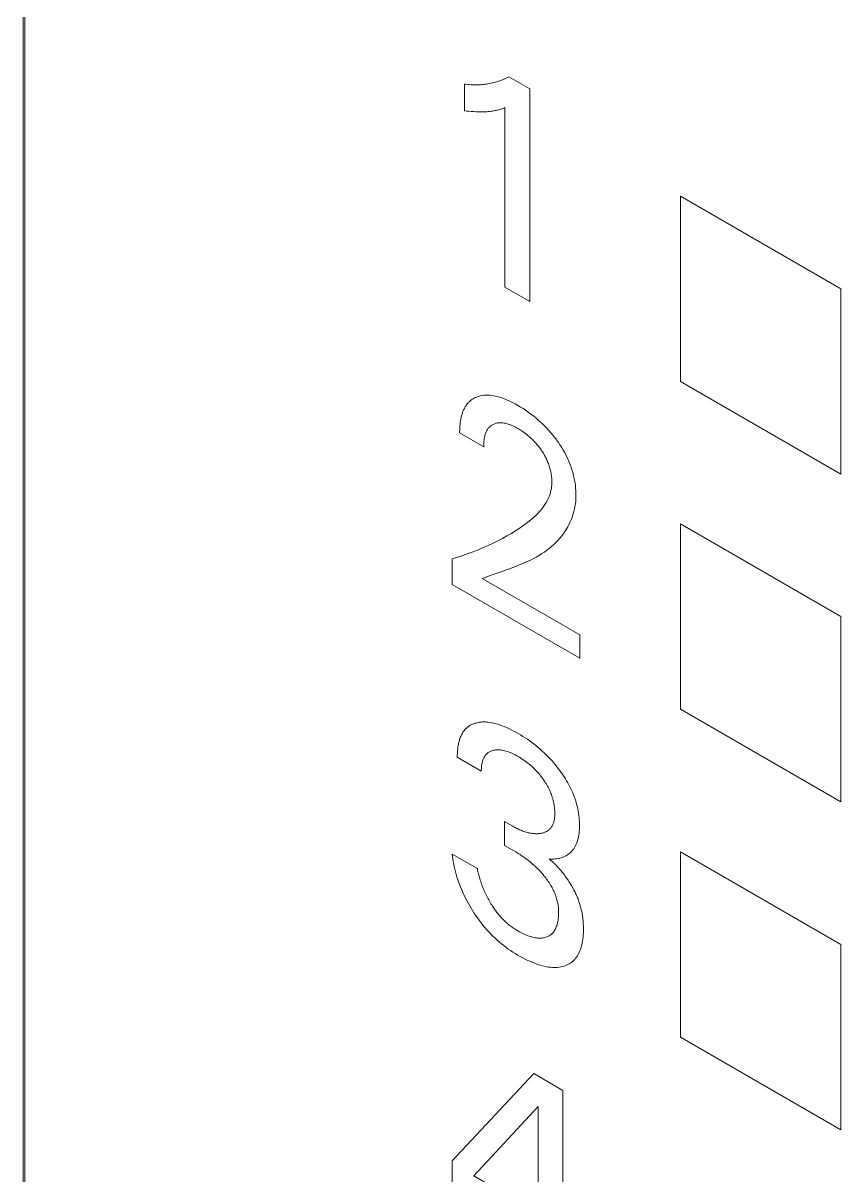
# Model space of a CAD drawing. Header units: inches. Extents: x 67578 to 72421, y -34894 to -31675.
# Drawn here: x 69748.28 to 69755.73, y -33416.71 to -33406.21 of the extents above; entities that cross this region are included whole.
import ezdxf

# ---------------------------------------------------------------- set-up
doc = ezdxf.new("R2010")
doc.units = ezdxf.units.IN
doc.header["$MEASUREMENT"] = 0

# ---------------------------------------------------------------- blocks, each defined once
blk = doc.blocks.new('ET200S')
at = {"lineweight": 0}
for p, q in [((97.9374, -46.5611), (97.9374, 18.9224)), ((97.9268, 18.8534), (97.9268, -46.6301)), ((100.4542, -37.323), (100.4542, -37.1702)), ((100.4636, -37.1713), (100.4542, -37.1702)), ((100.473, -37.1723), (100.4636, -37.1713)), ((100.4823, -37.1731), (100.473, -37.1723)), ((100.4916, -37.1737), (100.4823, -37.1731)), ((100.5008, -37.1741), (100.4916, -37.1737)), ((100.51, -37.1744), (100.5008, -37.1741)), ((100.519, -37.1745), (100.51, -37.1744)), ((100.5281, -37.1744), (100.519, -37.1745)), ((100.537, -37.1741), (100.5281, -37.1744)), ((100.5459, -37.1737), (100.537, -37.1741)), ((100.5547, -37.173), (100.5459, -37.1737)), ((100.5634, -37.1723), (100.5547, -37.173)), ((100.5721, -37.1713), (100.5634, -37.1723)), ((100.5807, -37.1702), (100.5721, -37.1713)), ((100.5892, -37.1689), (100.5807, -37.1702)), ((100.5976, -37.1674), (100.5892, -37.1689)), ((100.606, -37.1657), (100.5976, -37.1674)), ((100.6143, -37.1639), (100.606, -37.1657)), ((100.6225, -37.1619), (100.6143, -37.1639)), ((100.6306, -37.1598), (100.6225, -37.1619)), ((100.6388, -37.1574), (100.6306, -37.1598)), ((100.6469, -37.1549), (100.6388, -37.1574)), ((100.6548, -37.1522), (100.6469, -37.1549)), ((100.6627, -37.1493), (100.6548, -37.1522)), ((100.6706, -37.1463), (100.6627, -37.1493)), ((100.6783, -37.1431), (100.6706, -37.1463)), ((100.6859, -37.1397), (100.6783, -37.1431)), ((100.6935, -37.1361), (100.6859, -37.1397)), ((100.7009, -37.1324), (100.6935, -37.1361)), ((100.7083, -37.1285), (100.7009, -37.1324)), ((100.7083, -37.1285), (100.8286, -37.198)), ((100.8286, -37.198), (100.8286, -38.4158)), ((100.6567, -37.3154), (100.6637, -37.3132)), ((100.6637, -37.3132), (100.6752, -37.3093)), ((100.6752, -37.3093), (100.6865, -37.3052)), ((100.6865, -38.3338), (100.6865, -37.3052)), ((100.4542, -37.323), (100.4673, -37.3245)), ((100.4673, -37.3245), (100.4804, -37.3259)), ((100.4804, -37.3259), (100.4935, -37.3272)), ((100.4935, -37.3272), (100.5065, -37.3282)), ((100.5065, -37.3282), (100.5194, -37.329)), ((100.5194, -37.329), (100.5289, -37.3295)), ((100.5289, -37.3295), (100.5383, -37.3298)), ((100.5383, -37.3298), (100.5477, -37.3299)), ((100.5477, -37.3299), (100.557, -37.3299)), ((100.557, -37.3299), (100.5663, -37.3297)), ((100.5663, -37.3297), (100.5755, -37.3293)), ((100.5755, -37.3293), (100.5835, -37.3288)), ((100.5835, -37.3288), (100.5915, -37.3282)), ((100.5915, -37.3282), (100.5994, -37.3273)), ((100.5994, -37.3273), (100.6072, -37.3263)), ((100.6072, -37.3263), (100.6149, -37.3252)), ((100.6149, -37.3252), (100.6226, -37.3238)), ((100.6226, -37.3238), (100.6293, -37.3225)), ((100.6293, -37.3225), (100.6359, -37.321)), ((100.6359, -37.321), (100.6424, -37.3194)), ((100.6424, -37.3194), (100.6496, -37.3175)), ((100.6496, -37.3175), (100.6567, -37.3154)), ((102.6109, -38.3425), (101.6917, -37.8118)), ((101.6917, -37.8118), (101.6917, -38.8732)), ((100.8286, -38.4158), (100.6865, -38.3338)), ((102.6109, -39.404), (102.6109, -38.3425)), ((101.6917, -38.8732), (102.6109, -39.404)), ((100.5233, -38.9631), (100.5195, -38.9647)), ((100.5336, -38.9594), (100.5233, -38.9631)), ((100.5442, -38.9564), (100.5336, -38.9594)), ((100.5551, -38.9543), (100.5442, -38.9564)), ((100.5664, -38.9528), (100.5551, -38.9543)), ((100.5779, -38.9522), (100.5664, -38.9528)), ((100.5897, -38.9522), (100.5779, -38.9522)), ((100.6024, -38.953), (100.5897, -38.9522)), ((100.6153, -38.9547), (100.6024, -38.953)), ((100.6284, -38.957), (100.6153, -38.9547)), ((100.6417, -38.9601), (100.6284, -38.957)), ((100.6551, -38.9639), (100.6417, -38.9601)), ((100.6687, -38.9683), (100.6551, -38.9639)), ((100.4543, -39.0271), (100.4521, -39.0316)), ((100.4567, -39.0227), (100.4543, -39.0271)), ((100.4591, -39.0185), (100.4567, -39.0227)), ((100.4616, -39.0144), (100.4591, -39.0185)), ((100.4643, -39.0104), (100.4616, -39.0144)), ((100.467, -39.0065), (100.4643, -39.0104)), ((100.4699, -39.0028), (100.467, -39.0065)), ((100.4726, -38.9994), (100.4699, -39.0028)), ((100.4755, -38.9962), (100.4726, -38.9994)), ((100.4784, -38.9931), (100.4755, -38.9962)), ((100.4814, -38.9901), (100.4784, -38.9931)), ((100.4845, -38.9872), (100.4814, -38.9901)), ((100.4877, -38.9844), (100.4845, -38.9872)), ((100.4909, -38.9818), (100.4877, -38.9844)), ((100.4942, -38.9792), (100.4909, -38.9818)), ((100.4976, -38.9768), (100.4942, -38.9792)), ((100.5011, -38.9745), (100.4976, -38.9768)), ((100.5047, -38.9723), (100.5011, -38.9745)), ((100.5083, -38.9702), (100.5047, -38.9723)), ((100.5119, -38.9683), (100.5083, -38.9702)), ((100.5157, -38.9664), (100.5119, -38.9683)), ((100.5195, -38.9647), (100.5157, -38.9664)), ((100.6838, -38.9738), (100.6687, -38.9683)), ((100.6989, -38.9801), (100.6838, -38.9738)), ((100.7142, -38.987), (100.6989, -38.9801)), ((100.7295, -38.9946), (100.7142, -38.987)), ((100.7448, -39.0026), (100.7295, -38.9946)), ((100.7601, -39.0112), (100.7448, -39.0026)), ((100.7751, -39.0201), (100.7601, -39.0112)), ((100.79, -39.0294), (100.7751, -39.0201)), ((100.8049, -39.0391), (100.79, -39.0294)), ((100.4326, -39.0952), (100.4315, -39.1015)), ((100.4337, -39.0891), (100.4326, -39.0952)), ((100.435, -39.083), (100.4337, -39.0891)), ((100.4363, -39.077), (100.435, -39.083)), ((100.4378, -39.0711), (100.4363, -39.077)), ((100.4393, -39.0658), (100.4378, -39.0711)), ((100.4408, -39.0606), (100.4393, -39.0658)), ((100.4424, -39.0555), (100.4408, -39.0606)), ((100.4442, -39.0505), (100.4424, -39.0555)), ((100.446, -39.0456), (100.4442, -39.0505)), ((100.4479, -39.0408), (100.446, -39.0456)), ((100.45, -39.0361), (100.4479, -39.0408)), ((100.4521, -39.0316), (100.45, -39.0361)), ((100.8198, -39.0494), (100.8049, -39.0391)), ((100.8346, -39.0602), (100.8198, -39.0494)), ((100.8494, -39.0715), (100.8346, -39.0602)), ((100.8626, -39.0821), (100.8494, -39.0715)), ((100.8757, -39.0932), (100.8626, -39.0821)), ((100.8888, -39.1047), (100.8757, -39.0932)), ((100.4272, -39.1542), (100.4271, -39.161)), ((100.4271, -39.161), (100.4271, -39.1679)), ((100.4273, -39.1474), (100.4272, -39.1542)), ((100.4276, -39.1407), (100.4273, -39.1474)), ((100.428, -39.134), (100.4276, -39.1407)), ((100.4285, -39.1273), (100.428, -39.134)), ((100.4291, -39.1208), (100.4285, -39.1273)), ((100.4298, -39.1143), (100.4291, -39.1208)), ((100.4306, -39.1079), (100.4298, -39.1143)), ((100.4315, -39.1015), (100.4306, -39.1079)), ((100.579, -39.163), (100.5811, -39.1584)), ((100.5811, -39.1584), (100.5835, -39.154)), ((100.5835, -39.154), (100.5859, -39.1498)), ((100.5859, -39.1498), (100.5886, -39.1458)), ((100.5886, -39.1458), (100.5913, -39.142)), ((100.5913, -39.142), (100.5942, -39.1385)), ((100.5942, -39.1385), (100.5972, -39.1352)), ((100.5972, -39.1352), (100.6004, -39.1321)), ((100.6004, -39.1321), (100.6038, -39.1291)), ((100.6038, -39.1291), (100.6072, -39.1264)), ((100.6072, -39.1264), (100.6108, -39.1239)), ((100.6108, -39.1239), (100.6146, -39.1216)), ((100.6146, -39.1216), (100.6184, -39.1195)), ((100.6184, -39.1195), (100.6229, -39.1174)), ((100.6229, -39.1174), (100.6276, -39.1155)), ((100.6276, -39.1155), (100.6324, -39.1139)), ((100.6324, -39.1139), (100.6373, -39.1126)), ((100.6373, -39.1126), (100.6423, -39.1116)), ((100.6423, -39.1116), (100.6474, -39.1108)), ((100.6474, -39.1108), (100.6527, -39.1103)), ((100.6527, -39.1103), (100.6581, -39.1101)), ((100.6581, -39.1101), (100.6637, -39.1101)), ((100.6637, -39.1101), (100.6694, -39.1105)), ((100.6694, -39.1105), (100.6752, -39.1111)), ((100.6752, -39.1111), (100.6811, -39.1119)), ((100.6811, -39.1119), (100.6871, -39.1131)), ((100.6871, -39.1131), (100.6931, -39.1145)), ((100.6931, -39.1145), (100.6992, -39.1161)), ((100.6992, -39.1161), (100.7053, -39.118)), ((100.7053, -39.118), (100.7121, -39.1203)), ((100.7121, -39.1203), (100.7189, -39.1229)), ((100.7189, -39.1229), (100.7257, -39.1257)), ((100.7257, -39.1257), (100.7325, -39.1288)), ((100.7325, -39.1288), (100.7394, -39.1321)), ((100.7394, -39.1321), (100.7463, -39.1356)), ((100.7463, -39.1356), (100.7532, -39.1393)), ((100.7532, -39.1393), (100.7601, -39.1432)), ((100.7601, -39.1432), (100.7678, -39.1477)), ((100.7678, -39.1477), (100.7755, -39.1524)), ((100.7755, -39.1524), (100.7831, -39.1574)), ((100.7831, -39.1574), (100.7908, -39.1625)), ((100.7908, -39.1625), (100.7984, -39.168)), ((100.9016, -39.1168), (100.8888, -39.1047)), ((100.9143, -39.1292), (100.9016, -39.1168)), ((100.9268, -39.1422), (100.9143, -39.1292)), ((100.9384, -39.1548), (100.9268, -39.1422)), ((100.9497, -39.1678), (100.9384, -39.1548)), ((100.5647, -39.2473), (100.4271, -39.1679)), ((100.5649, -39.2319), (100.5654, -39.2243)), ((100.5654, -39.2243), (100.566, -39.2168)), ((100.566, -39.2168), (100.5668, -39.2094)), ((100.5668, -39.2094), (100.5679, -39.2023)), ((100.5679, -39.2023), (100.5692, -39.1952)), ((100.5692, -39.1952), (100.5706, -39.1884)), ((100.5706, -39.1884), (100.572, -39.183)), ((100.572, -39.183), (100.5735, -39.1778)), ((100.5735, -39.1778), (100.5752, -39.1727)), ((100.5752, -39.1727), (100.577, -39.1678)), ((100.577, -39.1678), (100.579, -39.163)), ((100.7984, -39.168), (100.806, -39.1736)), ((100.806, -39.1736), (100.8136, -39.1795)), ((100.8136, -39.1795), (100.8195, -39.1843)), ((100.8195, -39.1843), (100.8254, -39.1893)), ((100.8254, -39.1893), (100.8312, -39.1945)), ((100.8312, -39.1945), (100.8371, -39.1998)), ((100.8371, -39.1998), (100.8428, -39.2052)), ((100.8428, -39.2052), (100.8485, -39.2109)), ((100.8485, -39.2109), (100.8541, -39.2167)), ((100.8541, -39.2167), (100.8597, -39.2226)), ((100.8597, -39.2226), (100.8648, -39.2284)), ((100.8648, -39.2284), (100.8699, -39.2343)), ((100.9608, -39.1811), (100.9497, -39.1678)), ((100.9716, -39.1949), (100.9608, -39.1811)), ((100.9821, -39.209), (100.9716, -39.1949)), ((100.9924, -39.2235), (100.9821, -39.209)), ((101.0014, -39.2369), (100.9924, -39.2235)), ((100.5647, -39.2396), (100.5649, -39.2319)), ((100.5647, -39.2473), (100.5647, -39.2396)), ((100.8699, -39.2343), (100.8749, -39.2404)), ((100.8749, -39.2404), (100.8798, -39.2465)), ((100.8798, -39.2465), (100.8846, -39.2528)), ((100.8846, -39.2528), (100.8893, -39.2593)), ((100.8893, -39.2593), (100.8939, -39.2658)), ((100.8939, -39.2658), (100.8984, -39.2725)), ((100.8984, -39.2725), (100.9025, -39.2787)), ((100.9025, -39.2787), (100.9064, -39.285)), ((100.9064, -39.285), (100.9102, -39.2914)), ((100.9102, -39.2914), (100.9139, -39.2979)), ((101.0102, -39.2505), (101.0014, -39.2369)), ((101.0186, -39.2644), (101.0102, -39.2505)), ((101.0267, -39.2785), (101.0186, -39.2644)), ((101.0343, -39.2927), (101.0267, -39.2785)), ((101.0416, -39.3072), (101.0343, -39.2927)), ((100.9139, -39.2979), (100.9174, -39.3044)), ((100.9174, -39.3044), (100.9209, -39.311)), ((100.9209, -39.311), (100.9241, -39.3176)), ((100.9241, -39.3176), (100.9272, -39.3243)), ((100.9272, -39.3243), (100.9302, -39.331)), ((100.9302, -39.331), (100.933, -39.3378)), ((100.933, -39.3378), (100.9356, -39.3446)), ((100.9356, -39.3446), (100.938, -39.3514)), ((100.938, -39.3514), (100.9403, -39.3582)), ((100.9403, -39.3582), (100.9424, -39.365)), ((101.0484, -39.3217), (101.0416, -39.3072)), ((101.0546, -39.3362), (101.0484, -39.3217)), ((101.0603, -39.3507), (101.0546, -39.3362)), ((101.0656, -39.3652), (101.0603, -39.3507)), ((100.9424, -39.365), (100.9443, -39.3718)), ((100.9443, -39.3718), (100.9461, -39.3786)), ((100.9461, -39.3786), (100.9477, -39.3854)), ((100.9477, -39.3854), (100.9492, -39.3921)), ((100.9492, -39.3921), (100.9507, -39.3995)), ((100.9507, -39.3995), (100.9519, -39.4068)), ((100.9519, -39.4068), (100.953, -39.414)), ((100.953, -39.414), (100.9539, -39.4212)), ((100.9539, -39.4212), (100.9546, -39.4283)), ((101.0704, -39.3798), (101.0656, -39.3652)), ((101.0747, -39.3944), (101.0704, -39.3798)), ((101.0785, -39.4089), (101.0747, -39.3944)), ((101.0819, -39.4233), (101.0785, -39.4089)), ((101.0851, -39.4389), (101.0819, -39.4233)), ((100.9523, -39.4888), (100.9502, -39.4991)), ((100.9539, -39.4781), (100.9523, -39.4888)), ((100.955, -39.467), (100.9539, -39.4781)), ((100.9546, -39.4283), (100.9551, -39.4353)), ((100.9556, -39.4556), (100.955, -39.467)), ((100.9551, -39.4353), (100.9555, -39.4422)), ((100.9555, -39.4422), (100.9556, -39.449)), ((100.9556, -39.449), (100.9556, -39.4556)), ((101.0877, -39.4543), (101.0851, -39.4389)), ((101.0899, -39.4695), (101.0877, -39.4543)), ((101.0914, -39.4846), (101.0899, -39.4695)), ((101.0925, -39.4994), (101.0914, -39.4846)), ((100.9298, -39.5544), (100.9228, -39.5672)), ((100.934, -39.5459), (100.9298, -39.5544)), ((100.9379, -39.5372), (100.934, -39.5459)), ((100.9415, -39.5281), (100.9379, -39.5372)), ((100.9448, -39.5188), (100.9415, -39.5281)), ((100.9477, -39.5091), (100.9448, -39.5188)), ((100.9502, -39.4991), (100.9477, -39.5091)), ((101.0915, -39.5596), (101.0926, -39.5441)), ((101.0931, -39.5139), (101.0925, -39.4994)), ((101.0926, -39.5441), (101.0931, -39.5281)), ((101.0931, -39.5281), (101.0931, -39.5139)), ((100.8813, -39.6224), (100.872, -39.6321)), ((100.8904, -39.6123), (100.8813, -39.6224)), ((100.8991, -39.6018), (100.8904, -39.6123)), ((100.9074, -39.5908), (100.8991, -39.6018)), ((100.9154, -39.5793), (100.9074, -39.5908)), ((100.9228, -39.5672), (100.9154, -39.5793)), ((101.0777, -39.6316), (101.0814, -39.6179)), ((101.0814, -39.6179), (101.0847, -39.6039)), ((101.0847, -39.6039), (101.0875, -39.5895)), ((101.0875, -39.5895), (101.0898, -39.5748)), ((101.0898, -39.5748), (101.0915, -39.5596)), ((100.8177, -39.68), (100.7996, -39.6938)), ((100.8354, -39.6656), (100.8177, -39.68)), ((100.8527, -39.6505), (100.8354, -39.6656)), ((100.8624, -39.6414), (100.8527, -39.6505)), ((100.872, -39.6321), (100.8624, -39.6414)), ((101.0526, -39.6942), (101.0583, -39.6824)), ((101.0583, -39.6824), (101.0637, -39.6702)), ((101.0637, -39.6702), (101.0688, -39.6577)), ((101.0688, -39.6577), (101.0734, -39.6448)), ((101.0734, -39.6448), (101.0777, -39.6316)), ((102.6109, -40.2205), (101.6917, -39.6897)), ((101.6917, -39.6897), (101.6917, -40.7512)), ((100.724, -39.7438), (100.6982, -39.7588)), ((100.7433, -39.732), (100.724, -39.7438)), ((100.7624, -39.7198), (100.7433, -39.732)), ((100.7812, -39.707), (100.7624, -39.7198)), ((100.7996, -39.6938), (100.7812, -39.707)), ((101.0127, -39.7571), (101.0233, -39.7426)), ((101.0233, -39.7426), (101.0335, -39.7275)), ((101.0335, -39.7275), (101.0401, -39.7167)), ((101.0401, -39.7167), (101.0465, -39.7056)), ((101.0465, -39.7056), (101.0526, -39.6942)), ((100.5908, -39.8132), (100.5626, -39.8257)), ((100.6187, -39.8002), (100.5908, -39.8132)), ((100.6455, -39.787), (100.6187, -39.8002)), ((100.672, -39.7732), (100.6455, -39.787)), ((100.6982, -39.7588), (100.672, -39.7732)), ((100.9398, -39.8307), (100.9529, -39.8198)), ((100.9529, -39.8198), (100.9657, -39.8085)), ((100.9657, -39.8085), (100.9781, -39.7965)), ((100.9781, -39.7965), (100.9901, -39.784)), ((100.9901, -39.784), (101.0016, -39.7709)), ((101.0016, -39.7709), (101.0127, -39.7571)), ((100.4143, -39.8806), (100.3835, -39.8901)), ((100.4449, -39.8706), (100.4143, -39.8806)), ((100.4752, -39.8601), (100.4449, -39.8706)), ((100.5052, -39.849), (100.4752, -39.8601)), ((100.534, -39.8376), (100.5052, -39.849)), ((100.5626, -39.8257), (100.534, -39.8376)), ((100.8326, -39.8969), (100.8546, -39.8857)), ((100.8546, -39.8857), (100.8695, -39.8776)), ((100.8695, -39.8776), (100.8841, -39.8691)), ((100.8841, -39.8691), (100.8985, -39.8601)), ((100.8985, -39.8601), (100.9125, -39.8508)), ((100.9125, -39.8508), (100.9263, -39.841)), ((100.9263, -39.841), (100.9398, -39.8307)), ((100.3835, -40.0368), (100.3835, -39.8901)), ((100.6713, -39.9614), (100.6947, -39.9531)), ((100.6947, -39.9531), (100.718, -39.9446)), ((100.718, -39.9446), (100.7414, -39.9359)), ((100.7414, -39.9359), (100.7645, -39.9269)), ((100.7645, -39.9269), (100.7875, -39.9174)), ((100.7875, -39.9174), (100.8102, -39.9075)), ((100.8102, -39.9075), (100.8326, -39.8969)), ((100.5564, -40.0029), (100.5789, -39.9943)), ((100.5564, -40.0029), (101.1149, -40.3254)), ((100.5789, -39.9943), (100.6017, -39.9859)), ((100.6017, -39.9859), (100.6247, -39.9777)), ((100.6247, -39.9777), (100.6713, -39.9614)), ((101.1149, -40.4591), (100.3835, -40.0368)), ((102.6109, -41.2819), (102.6109, -40.2205)), ((101.1149, -40.3254), (101.1149, -40.4591)), ((101.6917, -40.7512), (102.6109, -41.2819)), ((100.4511, -40.876), (100.4481, -40.8801)), ((100.4542, -40.872), (100.4511, -40.876)), ((100.4574, -40.8681), (100.4542, -40.872)), ((100.4607, -40.8644), (100.4574, -40.8681)), ((100.4642, -40.8609), (100.4607, -40.8644)), ((100.4678, -40.8575), (100.4642, -40.8609)), ((100.4716, -40.8543), (100.4678, -40.8575)), ((100.4755, -40.8513), (100.4716, -40.8543)), ((100.4794, -40.8485), (100.4755, -40.8513)), ((100.4835, -40.8458), (100.4794, -40.8485)), ((100.4877, -40.8433), (100.4835, -40.8458)), ((100.492, -40.8409), (100.4877, -40.8433)), ((100.4964, -40.8387), (100.492, -40.8409)), ((100.5009, -40.8367), (100.4964, -40.8387)), ((100.5054, -40.8348), (100.5009, -40.8367)), ((100.5101, -40.8331), (100.5054, -40.8348)), ((100.5148, -40.8316), (100.5101, -40.8331)), ((100.5196, -40.8302), (100.5148, -40.8316)), ((100.5249, -40.8288), (100.5196, -40.8302)), ((100.5303, -40.8276), (100.5249, -40.8288)), ((100.5358, -40.8266), (100.5303, -40.8276)), ((100.5413, -40.8258), (100.5358, -40.8266)), ((100.547, -40.8251), (100.5413, -40.8258)), ((100.5527, -40.8246), (100.547, -40.8251)), ((100.5584, -40.8243), (100.5527, -40.8246)), ((100.5642, -40.8242), (100.5584, -40.8243)), ((100.5701, -40.8242), (100.5642, -40.8242)), ((100.576, -40.8244), (100.5701, -40.8242)), ((100.582, -40.8248), (100.576, -40.8244)), ((100.5881, -40.8253), (100.582, -40.8248)), ((100.5993, -40.8268), (100.5881, -40.8253)), ((100.6107, -40.8287), (100.5993, -40.8268)), ((100.6222, -40.8312), (100.6107, -40.8287)), ((100.6338, -40.8341), (100.6222, -40.8312)), ((100.6456, -40.8375), (100.6338, -40.8341)), ((100.6574, -40.8413), (100.6456, -40.8375)), ((100.6692, -40.8456), (100.6574, -40.8413)), ((100.6826, -40.8508), (100.6692, -40.8456)), ((100.6959, -40.8565), (100.6826, -40.8508)), ((100.7093, -40.8626), (100.6959, -40.8565)), ((100.7227, -40.8691), (100.7093, -40.8626)), ((100.7362, -40.876), (100.7227, -40.8691)), ((100.7496, -40.8833), (100.7362, -40.876)), ((100.4222, -40.9414), (100.4208, -40.9473)), ((100.4237, -40.9355), (100.4222, -40.9414)), ((100.4254, -40.9297), (100.4237, -40.9355)), ((100.4271, -40.9242), (100.4254, -40.9297)), ((100.4289, -40.9187), (100.4271, -40.9242)), ((100.4309, -40.9134), (100.4289, -40.9187)), ((100.433, -40.9083), (100.4309, -40.9134)), ((100.4352, -40.9032), (100.433, -40.9083)), ((100.4376, -40.8983), (100.4352, -40.9032)), ((100.44, -40.8936), (100.4376, -40.8983)), ((100.4426, -40.8889), (100.44, -40.8936)), ((100.4453, -40.8845), (100.4426, -40.8889)), ((100.4481, -40.8801), (100.4453, -40.8845)), ((100.7631, -40.8909), (100.7496, -40.8833)), ((100.7762, -40.8986), (100.7631, -40.8909)), ((100.7892, -40.9066), (100.7762, -40.8986)), ((100.8022, -40.9149), (100.7892, -40.9066)), ((100.8152, -40.9236), (100.8022, -40.9149)), ((100.8281, -40.9327), (100.8152, -40.9236)), ((100.841, -40.942), (100.8281, -40.9327)), ((100.8539, -40.9518), (100.841, -40.942)), ((100.4138, -41.0053), (100.4136, -41.0121)), ((100.4141, -40.9986), (100.4138, -41.0053)), ((100.4145, -40.9919), (100.4141, -40.9986)), ((100.415, -40.9853), (100.4145, -40.9919)), ((100.4157, -40.9787), (100.415, -40.9853)), ((100.4164, -40.9723), (100.4157, -40.9787)), ((100.4174, -40.9659), (100.4164, -40.9723)), ((100.4184, -40.9596), (100.4174, -40.9659)), ((100.4195, -40.9534), (100.4184, -40.9596)), ((100.4208, -40.9473), (100.4195, -40.9534)), ((100.5768, -41.0127), (100.5799, -41.0093)), ((100.5799, -41.0093), (100.5833, -41.0059)), ((100.5833, -41.0059), (100.5868, -41.0029)), ((100.5868, -41.0029), (100.5905, -41.0001)), ((100.5905, -41.0001), (100.5944, -40.9975)), ((100.5944, -40.9975), (100.5984, -40.9952)), ((100.5984, -40.9952), (100.6026, -40.9931)), ((100.6026, -40.9931), (100.6069, -40.9912)), ((100.6069, -40.9912), (100.6113, -40.9896)), ((100.6113, -40.9896), (100.6158, -40.9881)), ((100.6158, -40.9881), (100.6214, -40.9867)), ((100.6214, -40.9867), (100.6272, -40.9855)), ((100.6272, -40.9855), (100.6331, -40.9847)), ((100.6331, -40.9847), (100.6391, -40.9842)), ((100.6391, -40.9842), (100.6452, -40.9839)), ((100.6452, -40.9839), (100.6514, -40.984)), ((100.6514, -40.984), (100.6577, -40.9844)), ((100.6577, -40.9844), (100.6644, -40.9851)), ((100.6644, -40.9851), (100.6713, -40.9861)), ((100.6713, -40.9861), (100.6781, -40.9875)), ((100.6781, -40.9875), (100.6851, -40.9891)), ((100.6851, -40.9891), (100.6921, -40.991)), ((100.6921, -40.991), (100.6992, -40.9932)), ((100.6992, -40.9932), (100.7063, -40.9957)), ((100.7063, -40.9957), (100.7142, -40.9986)), ((100.7142, -40.9986), (100.722, -41.0019)), ((100.722, -41.0019), (100.7299, -41.0054)), ((100.7299, -41.0054), (100.7378, -41.0092)), ((100.7378, -41.0092), (100.7457, -41.0133)), ((100.8656, -40.9611), (100.8539, -40.9518)), ((100.8772, -40.9706), (100.8656, -40.9611)), ((100.8887, -40.9805), (100.8772, -40.9706)), ((100.9002, -40.9907), (100.8887, -40.9805)), ((100.9115, -41.0013), (100.9002, -40.9907)), ((100.9227, -41.0122), (100.9115, -41.0013)), ((100.4136, -41.0121), (100.4135, -41.019)), ((100.4135, -41.019), (100.4136, -41.0259)), ((100.5511, -41.1053), (100.4136, -41.0259)), ((100.5523, -41.0786), (100.5531, -41.0722)), ((100.5531, -41.0722), (100.5541, -41.066)), ((100.5541, -41.066), (100.5553, -41.0599)), ((100.5553, -41.0599), (100.5567, -41.054)), ((100.5567, -41.054), (100.5583, -41.0483)), ((100.5583, -41.0483), (100.56, -41.0432)), ((100.56, -41.0432), (100.5619, -41.0382)), ((100.5619, -41.0382), (100.5639, -41.0335)), ((100.5639, -41.0335), (100.5661, -41.0289)), ((100.5661, -41.0289), (100.5685, -41.0245)), ((100.5685, -41.0245), (100.5711, -41.0204)), ((100.5711, -41.0204), (100.5738, -41.0164)), ((100.5738, -41.0164), (100.5768, -41.0127)), ((100.7457, -41.0133), (100.7537, -41.0175)), ((100.7537, -41.0175), (100.7616, -41.022)), ((100.7616, -41.022), (100.7697, -41.0268)), ((100.7697, -41.0268), (100.7778, -41.0318)), ((100.7778, -41.0318), (100.7859, -41.037)), ((100.7859, -41.037), (100.794, -41.0424)), ((100.794, -41.0424), (100.8021, -41.0481)), ((100.8021, -41.0481), (100.8101, -41.054)), ((100.8101, -41.054), (100.8181, -41.0602)), ((100.8181, -41.0602), (100.8253, -41.066)), ((100.8253, -41.066), (100.8324, -41.072)), ((100.8324, -41.072), (100.8395, -41.0782)), ((100.9338, -41.0234), (100.9227, -41.0122)), ((100.9442, -41.0343), (100.9338, -41.0234)), ((100.9544, -41.0455), (100.9442, -41.0343)), ((100.9645, -41.057), (100.9544, -41.0455)), ((100.9744, -41.0688), (100.9645, -41.057)), ((100.9841, -41.0808), (100.9744, -41.0688)), ((100.5511, -41.0985), (100.5513, -41.0917)), ((100.5511, -41.1053), (100.5511, -41.0985)), ((100.5513, -41.0917), (100.5517, -41.0851)), ((100.5517, -41.0851), (100.5523, -41.0786)), ((100.8395, -41.0782), (100.8466, -41.0847)), ((100.8466, -41.0847), (100.8535, -41.0913)), ((100.8535, -41.0913), (100.8604, -41.0982)), ((100.8604, -41.0982), (100.8672, -41.1053)), ((100.8672, -41.1053), (100.8727, -41.1113)), ((100.8727, -41.1113), (100.8782, -41.1175)), ((100.8782, -41.1175), (100.8835, -41.1238)), ((100.8835, -41.1238), (100.8888, -41.1303)), ((100.8888, -41.1303), (100.894, -41.1369)), ((100.894, -41.1369), (100.8991, -41.1436)), ((100.8991, -41.1436), (100.9041, -41.1504)), ((100.9936, -41.0932), (100.9841, -41.0808)), ((101.0029, -41.1057), (100.9936, -41.0932)), ((101.0106, -41.1165), (101.0029, -41.1057)), ((101.0181, -41.1274), (101.0106, -41.1165)), ((101.0254, -41.1385), (101.0181, -41.1274)), ((101.0324, -41.1497), (101.0254, -41.1385)), ((100.9041, -41.1504), (100.909, -41.1574)), ((100.909, -41.1574), (100.9134, -41.164)), ((100.9134, -41.164), (100.9177, -41.1706)), ((100.9177, -41.1706), (100.9219, -41.1774)), ((100.9219, -41.1774), (100.926, -41.1842)), ((100.926, -41.1842), (100.9299, -41.1911)), ((100.9299, -41.1911), (100.9337, -41.198)), ((100.9337, -41.198), (100.9373, -41.2051)), ((100.9373, -41.2051), (100.9408, -41.2122)), ((101.0393, -41.1611), (101.0324, -41.1497)), ((101.046, -41.1726), (101.0393, -41.1611)), ((101.0524, -41.1843), (101.046, -41.1726)), ((101.0585, -41.196), (101.0524, -41.1843)), ((101.0643, -41.2079), (101.0585, -41.196)), ((101.0696, -41.2193), (101.0643, -41.2079)), ((100.9408, -41.2122), (100.944, -41.2193)), ((100.944, -41.2193), (100.9471, -41.2264)), ((100.9471, -41.2264), (100.95, -41.2336)), ((100.95, -41.2336), (100.9527, -41.2407)), ((100.9527, -41.2407), (100.9552, -41.2479)), ((100.9552, -41.2479), (100.9575, -41.2551)), ((100.9575, -41.2551), (100.9597, -41.2622)), ((100.9597, -41.2622), (100.9617, -41.2694)), ((100.9617, -41.2694), (100.9635, -41.2765)), ((101.0746, -41.2308), (101.0696, -41.2193)), ((101.0793, -41.2423), (101.0746, -41.2308)), ((101.0837, -41.2538), (101.0793, -41.2423)), ((101.0878, -41.2654), (101.0837, -41.2538)), ((101.0916, -41.2769), (101.0878, -41.2654)), ((100.9635, -41.2765), (100.9651, -41.2835)), ((100.9651, -41.2835), (100.9667, -41.2912)), ((100.9667, -41.2912), (100.968, -41.2989)), ((100.968, -41.2989), (100.9692, -41.3064)), ((100.9692, -41.3064), (100.9702, -41.3139)), ((100.9702, -41.3139), (100.9709, -41.3213)), ((100.9709, -41.3213), (100.9715, -41.3287)), ((100.9715, -41.3287), (100.9719, -41.3359)), ((100.9719, -41.3359), (100.9721, -41.343)), ((101.0951, -41.2884), (101.0916, -41.2769)), ((101.0983, -41.2999), (101.0951, -41.2884)), ((101.1011, -41.3114), (101.0983, -41.2999)), ((101.1038, -41.3235), (101.1011, -41.3114)), ((101.1062, -41.3355), (101.1038, -41.3235)), ((101.1082, -41.3473), (101.1062, -41.3355)), ((100.6842, -41.3939), (100.7316, -41.4213)), ((100.6842, -41.5311), (100.6842, -41.3939)), ((100.9632, -41.4066), (100.9616, -41.4104)), ((100.9646, -41.4025), (100.9632, -41.4066)), ((100.9659, -41.3982), (100.9646, -41.4025)), ((100.9671, -41.3939), (100.9659, -41.3982)), ((100.9681, -41.3894), (100.9671, -41.3939)), ((100.969, -41.3848), (100.9681, -41.3894)), ((100.9698, -41.3801), (100.969, -41.3848)), ((100.9705, -41.3753), (100.9698, -41.3801)), ((100.971, -41.3704), (100.9705, -41.3753)), ((100.9715, -41.3654), (100.971, -41.3704)), ((100.9718, -41.3604), (100.9715, -41.3654)), ((100.972, -41.3553), (100.9718, -41.3604)), ((100.9721, -41.3501), (100.972, -41.3553)), ((100.9721, -41.343), (100.9721, -41.3501)), ((101.1098, -41.3591), (101.1082, -41.3473)), ((101.1111, -41.3708), (101.1098, -41.3591)), ((101.1122, -41.3823), (101.1111, -41.3708)), ((101.1129, -41.3937), (101.1122, -41.3823)), ((101.1133, -41.405), (101.1129, -41.3937)), ((101.1134, -41.4161), (101.1133, -41.405)), ((100.738, -41.425), (100.7316, -41.4213)), ((100.7445, -41.4285), (100.738, -41.425)), ((100.751, -41.4319), (100.7445, -41.4285)), ((100.7575, -41.4352), (100.751, -41.4319)), ((100.764, -41.4383), (100.7575, -41.4352)), ((100.7705, -41.4413), (100.764, -41.4383)), ((100.7769, -41.4441), (100.7705, -41.4413)), ((100.7834, -41.4467), (100.7769, -41.4441)), ((100.7898, -41.4492), (100.7834, -41.4467)), ((100.7958, -41.4514), (100.7898, -41.4492)), ((100.8019, -41.4534), (100.7958, -41.4514)), ((100.8079, -41.4553), (100.8019, -41.4534)), ((100.8138, -41.457), (100.8079, -41.4553)), ((100.8198, -41.4585), (100.8138, -41.457)), ((100.8257, -41.4599), (100.8198, -41.4585)), ((100.8316, -41.4611), (100.8257, -41.4599)), ((100.8374, -41.4621), (100.8316, -41.4611)), ((100.8431, -41.4629), (100.8374, -41.4621)), ((100.8488, -41.4636), (100.8431, -41.4629)), ((100.8543, -41.4641), (100.8488, -41.4636)), ((100.8599, -41.4644), (100.8543, -41.4641)), ((100.8653, -41.4645), (100.8599, -41.4644)), ((100.8707, -41.4645), (100.8653, -41.4645)), ((100.8761, -41.4642), (100.8707, -41.4645)), ((100.8813, -41.4638), (100.8761, -41.4642)), ((100.8865, -41.4633), (100.8813, -41.4638)), ((100.8917, -41.4625), (100.8865, -41.4633)), ((100.8958, -41.4617), (100.8917, -41.4625)), ((100.8998, -41.4609), (100.8958, -41.4617)), ((100.9038, -41.4598), (100.8998, -41.4609)), ((100.9078, -41.4587), (100.9038, -41.4598)), ((100.9116, -41.4574), (100.9078, -41.4587)), ((100.9154, -41.456), (100.9116, -41.4574)), ((100.9192, -41.4544), (100.9154, -41.456)), ((100.9228, -41.4527), (100.9192, -41.4544)), ((100.9263, -41.4508), (100.9228, -41.4527)), ((100.9298, -41.4487), (100.9263, -41.4508)), ((100.9331, -41.4464), (100.9298, -41.4487)), ((100.9364, -41.444), (100.9331, -41.4464)), ((100.9392, -41.4417), (100.9364, -41.444)), ((100.9419, -41.4392), (100.9392, -41.4417)), ((100.9446, -41.4366), (100.9419, -41.4392)), ((100.9471, -41.4338), (100.9446, -41.4366)), ((100.9495, -41.4309), (100.9471, -41.4338)), ((100.9518, -41.4278), (100.9495, -41.4309)), ((100.954, -41.4246), (100.9518, -41.4278)), ((100.9561, -41.4213), (100.954, -41.4246)), ((100.9581, -41.4178), (100.9561, -41.4213)), ((100.9599, -41.4142), (100.9581, -41.4178)), ((100.9616, -41.4104), (100.9599, -41.4142)), ((101.1075, -41.4825), (101.1094, -41.4721)), ((101.1094, -41.4721), (101.1109, -41.4614)), ((101.1109, -41.4614), (101.112, -41.4504)), ((101.112, -41.4504), (101.1128, -41.4392)), ((101.1128, -41.4392), (101.1133, -41.4277)), ((101.1133, -41.4277), (101.1134, -41.4161)), ((100.7421, -41.5645), (100.6842, -41.5311)), ((101.085, -41.5435), (101.0892, -41.536)), ((101.0892, -41.536), (101.0931, -41.5281)), ((101.0931, -41.5281), (101.0966, -41.5199)), ((101.0966, -41.5199), (101.0998, -41.5113)), ((101.0998, -41.5113), (101.1026, -41.5024)), ((101.1026, -41.5024), (101.1053, -41.4926)), ((101.1053, -41.4926), (101.1075, -41.4825)), ((100.3835, -41.5806), (100.5286, -41.6643)), ((100.3835, -41.5806), (100.3854, -41.5948)), ((100.3854, -41.5948), (100.3875, -41.6092)), ((100.7421, -41.5645), (100.7526, -41.5707)), ((100.7526, -41.5707), (100.763, -41.5771)), ((100.763, -41.5771), (100.7735, -41.5838)), ((100.7735, -41.5838), (100.784, -41.5907)), ((100.784, -41.5907), (100.7944, -41.598)), ((100.7944, -41.598), (100.8048, -41.6055)), ((100.8048, -41.6055), (100.8129, -41.6116)), ((100.9921, -41.6062), (101.0004, -41.6044)), ((101.0004, -41.6044), (101.0085, -41.6023)), ((101.0085, -41.6023), (101.0165, -41.5996)), ((101.0165, -41.5996), (101.0241, -41.5967)), ((101.0241, -41.5967), (101.0314, -41.5932)), ((101.0314, -41.5932), (101.0386, -41.5894)), ((101.0386, -41.5894), (101.0455, -41.5852)), ((101.0455, -41.5852), (101.0522, -41.5804)), ((101.0522, -41.5804), (101.0585, -41.5753)), ((101.0585, -41.5753), (101.0646, -41.5697)), ((101.0646, -41.5697), (101.0703, -41.5636)), ((101.0703, -41.5636), (101.0755, -41.5573)), ((101.0755, -41.5573), (101.0804, -41.5506)), ((101.0804, -41.5506), (101.085, -41.5435)), ((102.6109, -42.0984), (101.6917, -41.5677)), ((101.6917, -41.5677), (101.6917, -42.6292)), ((100.3875, -41.6092), (100.39, -41.6237)), ((100.39, -41.6237), (100.3929, -41.6384)), ((100.3929, -41.6384), (100.396, -41.6531)), ((100.396, -41.6531), (100.3995, -41.668)), ((100.3995, -41.668), (100.4033, -41.6829)), ((100.5302, -41.6724), (100.5286, -41.6643)), ((100.8129, -41.6116), (100.821, -41.6179)), ((100.821, -41.6179), (100.829, -41.6244)), ((100.829, -41.6244), (100.837, -41.6311)), ((100.837, -41.6311), (100.845, -41.6379)), ((100.845, -41.6379), (100.8528, -41.645)), ((100.8528, -41.645), (100.8607, -41.6523)), ((100.8607, -41.6523), (100.8679, -41.6592)), ((100.8679, -41.6592), (100.8751, -41.6663)), ((100.8751, -41.6663), (100.8822, -41.6736)), ((100.939, -41.6088), (100.9483, -41.6093)), ((100.9441, -41.6129), (100.939, -41.6088)), ((100.9492, -41.6172), (100.9441, -41.6129)), ((100.9483, -41.6093), (100.9574, -41.6095)), ((100.9542, -41.6216), (100.9492, -41.6172)), ((100.9593, -41.6261), (100.9542, -41.6216)), ((100.9574, -41.6095), (100.9663, -41.6093)), ((100.9643, -41.6308), (100.9593, -41.6261)), ((100.9693, -41.6356), (100.9643, -41.6308)), ((100.9663, -41.6093), (100.9751, -41.6087)), ((100.9743, -41.6404), (100.9693, -41.6356)), ((100.9792, -41.6454), (100.9743, -41.6404)), ((100.9751, -41.6087), (100.9837, -41.6077)), ((100.9841, -41.6505), (100.9792, -41.6454)), ((100.9837, -41.6077), (100.9921, -41.6062)), ((100.989, -41.6557), (100.9841, -41.6505)), ((100.9939, -41.661), (100.989, -41.6557)), ((100.9987, -41.6664), (100.9939, -41.661)), ((101.0035, -41.6719), (100.9987, -41.6664)), ((101.0082, -41.6775), (101.0035, -41.6719)), ((100.4033, -41.6829), (100.4075, -41.6978)), ((100.4075, -41.6978), (100.4117, -41.7119)), ((100.4117, -41.7119), (100.4162, -41.726)), ((100.4162, -41.726), (100.421, -41.7401)), ((100.532, -41.6805), (100.5302, -41.6724)), ((100.5338, -41.6887), (100.532, -41.6805)), ((100.5358, -41.6969), (100.5338, -41.6887)), ((100.538, -41.7052), (100.5358, -41.6969)), ((100.5402, -41.7134), (100.538, -41.7052)), ((100.5426, -41.7217), (100.5402, -41.7134)), ((100.5451, -41.73), (100.5426, -41.7217)), ((100.5477, -41.7383), (100.5451, -41.73)), ((100.8822, -41.6736), (100.8892, -41.6811)), ((100.8892, -41.6811), (100.8961, -41.6888)), ((100.8961, -41.6888), (100.903, -41.6966)), ((100.903, -41.6966), (100.9097, -41.7047)), ((100.9097, -41.7047), (100.9149, -41.711)), ((100.9149, -41.711), (100.9199, -41.7175)), ((100.9199, -41.7175), (100.9249, -41.7241)), ((100.9249, -41.7241), (100.9298, -41.7309)), ((100.9298, -41.7309), (100.9346, -41.7377)), ((100.9346, -41.7377), (100.9393, -41.7446)), ((101.0129, -41.6832), (101.0082, -41.6775)), ((101.0176, -41.689), (101.0129, -41.6832)), ((101.0221, -41.6948), (101.0176, -41.689)), ((101.0267, -41.7007), (101.0221, -41.6948)), ((101.0312, -41.7067), (101.0267, -41.7007)), ((101.0356, -41.7128), (101.0312, -41.7067)), ((101.0399, -41.7189), (101.0356, -41.7128)), ((101.0442, -41.7251), (101.0399, -41.7189)), ((101.0484, -41.7313), (101.0442, -41.7251)), ((101.0524, -41.7373), (101.0484, -41.7313)), ((101.0563, -41.7434), (101.0524, -41.7373)), ((100.421, -41.7401), (100.426, -41.7541)), ((100.426, -41.7541), (100.4314, -41.7682)), ((100.4314, -41.7682), (100.4371, -41.7822)), ((100.4371, -41.7822), (100.4431, -41.7962)), ((100.4431, -41.7962), (100.4493, -41.8101)), ((100.5503, -41.7461), (100.5477, -41.7383)), ((100.553, -41.7538), (100.5503, -41.7461)), ((100.5558, -41.7615), (100.553, -41.7538)), ((100.5587, -41.7693), (100.5558, -41.7615)), ((100.5617, -41.777), (100.5587, -41.7693)), ((100.5649, -41.7847), (100.5617, -41.777)), ((100.5681, -41.7924), (100.5649, -41.7847)), ((100.5715, -41.8), (100.5681, -41.7924)), ((100.575, -41.8076), (100.5715, -41.8)), ((100.9393, -41.7446), (100.9438, -41.7516)), ((100.9438, -41.7516), (100.9482, -41.7588)), ((100.9482, -41.7588), (100.9524, -41.766)), ((100.9524, -41.766), (100.9565, -41.7733)), ((100.9565, -41.7733), (100.9601, -41.7801)), ((100.9601, -41.7801), (100.9635, -41.787)), ((100.9635, -41.787), (100.9667, -41.7939)), ((100.9667, -41.7939), (100.9698, -41.8008)), ((100.9698, -41.8008), (100.9728, -41.8078)), ((101.0601, -41.7495), (101.0563, -41.7434)), ((101.0639, -41.7557), (101.0601, -41.7495)), ((101.0675, -41.7619), (101.0639, -41.7557)), ((101.0711, -41.7681), (101.0675, -41.7619)), ((101.0746, -41.7744), (101.0711, -41.7681)), ((101.0781, -41.7806), (101.0746, -41.7744)), ((101.0814, -41.787), (101.0781, -41.7806)), ((101.0847, -41.7933), (101.0814, -41.787)), ((101.0878, -41.7997), (101.0847, -41.7933)), ((101.0909, -41.8061), (101.0878, -41.7997)), ((100.4493, -41.8101), (100.4559, -41.8239)), ((100.4559, -41.8239), (100.4627, -41.8376)), ((100.4627, -41.8376), (100.4698, -41.8512)), ((100.4698, -41.8512), (100.4772, -41.8647)), ((100.4772, -41.8647), (100.4848, -41.8781)), ((100.5785, -41.815), (100.575, -41.8076)), ((100.5822, -41.8223), (100.5785, -41.815)), ((100.5859, -41.8296), (100.5822, -41.8223)), ((100.5898, -41.8368), (100.5859, -41.8296)), ((100.5937, -41.844), (100.5898, -41.8368)), ((100.5978, -41.8511), (100.5937, -41.844)), ((100.6019, -41.8582), (100.5978, -41.8511)), ((100.6062, -41.8652), (100.6019, -41.8582)), ((100.6105, -41.8722), (100.6062, -41.8652)), ((100.9728, -41.8078), (100.9755, -41.8148)), ((100.9755, -41.8148), (100.9781, -41.8218)), ((100.9781, -41.8218), (100.9804, -41.8288)), ((100.9804, -41.8288), (100.9826, -41.8358)), ((100.9826, -41.8358), (100.9845, -41.8428)), ((100.9845, -41.8428), (100.9864, -41.8501)), ((100.9864, -41.8501), (100.988, -41.8573)), ((100.988, -41.8573), (100.9894, -41.8645)), ((100.9894, -41.8645), (100.9906, -41.8716)), ((101.0939, -41.8125), (101.0909, -41.8061)), ((101.0968, -41.8189), (101.0939, -41.8125)), ((101.0996, -41.8254), (101.0968, -41.8189)), ((101.1023, -41.8318), (101.0996, -41.8254)), ((101.1049, -41.8383), (101.1023, -41.8318)), ((101.1073, -41.8448), (101.1049, -41.8383)), ((101.1097, -41.8512), (101.1073, -41.8448)), ((101.112, -41.8577), (101.1097, -41.8512)), ((101.1141, -41.8641), (101.112, -41.8577)), ((101.1162, -41.871), (101.1141, -41.8641)), ((100.4848, -41.8781), (100.4927, -41.8913)), ((100.4927, -41.8913), (100.5007, -41.9044)), ((100.5007, -41.9044), (100.509, -41.9173)), ((100.509, -41.9173), (100.5188, -41.932)), ((100.5188, -41.932), (100.5289, -41.9464)), ((100.6146, -41.8786), (100.6105, -41.8722)), ((100.6188, -41.8849), (100.6146, -41.8786)), ((100.6231, -41.8911), (100.6188, -41.8849)), ((100.6274, -41.8973), (100.6231, -41.8911)), ((100.6318, -41.9034), (100.6274, -41.8973)), ((100.6363, -41.9094), (100.6318, -41.9034)), ((100.6409, -41.9154), (100.6363, -41.9094)), ((100.6455, -41.9212), (100.6409, -41.9154)), ((100.6502, -41.9269), (100.6455, -41.9212)), ((100.655, -41.9326), (100.6502, -41.9269)), ((100.6598, -41.9381), (100.655, -41.9326)), ((100.9906, -41.8716), (100.9916, -41.8787)), ((100.9916, -41.8787), (100.9924, -41.8857)), ((100.9924, -41.8857), (100.993, -41.8926)), ((100.993, -41.8926), (100.9934, -41.8995)), ((100.9937, -41.929), (100.9933, -41.9369)), ((100.9934, -41.8995), (100.9937, -41.9063)), ((100.9937, -41.9063), (100.9939, -41.913)), ((100.9939, -41.9211), (100.9937, -41.929)), ((100.9939, -41.913), (100.9939, -41.9211)), ((101.1182, -41.8778), (101.1162, -41.871)), ((101.1201, -41.8846), (101.1182, -41.8778)), ((101.1219, -41.8914), (101.1201, -41.8846)), ((101.1236, -41.8982), (101.1219, -41.8914)), ((101.1251, -41.9049), (101.1236, -41.8982)), ((101.1265, -41.9117), (101.1251, -41.9049)), ((101.1278, -41.9184), (101.1265, -41.9117)), ((101.129, -41.9251), (101.1278, -41.9184)), ((101.1301, -41.9318), (101.129, -41.9251)), ((101.1311, -41.9384), (101.1301, -41.9318)), ((100.5289, -41.9464), (100.5392, -41.9605)), ((100.5392, -41.9605), (100.5497, -41.9744)), ((100.5497, -41.9744), (100.5605, -41.9879)), ((100.5605, -41.9879), (100.5715, -42.0012)), ((100.5715, -42.0012), (100.5826, -42.0141)), ((100.6646, -41.9435), (100.6598, -41.9381)), ((100.6695, -41.9487), (100.6646, -41.9435)), ((100.6745, -41.9539), (100.6695, -41.9487)), ((100.6795, -41.9589), (100.6745, -41.9539)), ((100.6845, -41.9639), (100.6795, -41.9589)), ((100.6896, -41.9687), (100.6845, -41.9639)), ((100.6947, -41.9734), (100.6896, -41.9687)), ((100.6999, -41.9779), (100.6947, -41.9734)), ((100.7051, -41.9823), (100.6999, -41.9779)), ((100.7112, -41.9873), (100.7051, -41.9823)), ((100.7173, -41.9922), (100.7112, -41.9873)), ((100.7235, -41.9968), (100.7173, -41.9922)), ((100.7297, -42.0013), (100.7235, -41.9968)), ((100.7359, -42.0057), (100.7297, -42.0013)), ((100.9806, -41.9982), (100.9783, -42.0037)), ((100.9827, -41.9925), (100.9806, -41.9982)), ((100.9846, -41.9866), (100.9827, -41.9925)), ((100.9864, -41.9805), (100.9846, -41.9866)), ((100.9881, -41.9737), (100.9864, -41.9805)), ((100.9896, -41.9666), (100.9881, -41.9737)), ((100.9908, -41.9594), (100.9896, -41.9666)), ((100.9919, -41.9521), (100.9908, -41.9594)), ((100.9927, -41.9445), (100.9919, -41.9521)), ((100.9933, -41.9369), (100.9927, -41.9445)), ((101.132, -41.945), (101.1311, -41.9384)), ((101.1328, -41.9516), (101.132, -41.945)), ((101.1342, -41.9658), (101.1328, -41.9516)), ((101.1351, -41.9798), (101.1342, -41.9658)), ((101.1357, -41.9936), (101.1351, -41.9798)), ((101.136, -42.0072), (101.1357, -41.9936)), ((100.5826, -42.0141), (100.5941, -42.0267)), ((100.5941, -42.0267), (100.6057, -42.0391)), ((100.6057, -42.0391), (100.6176, -42.051)), ((100.6176, -42.051), (100.6295, -42.0625)), ((100.6295, -42.0625), (100.6416, -42.0737)), ((100.7421, -42.0098), (100.7359, -42.0057)), ((100.7484, -42.0139), (100.7421, -42.0098)), ((100.7546, -42.0178), (100.7484, -42.0139)), ((100.7609, -42.0215), (100.7546, -42.0178)), ((100.7689, -42.0261), (100.7609, -42.0215)), ((100.7769, -42.0305), (100.7689, -42.0261)), ((100.7849, -42.0346), (100.7769, -42.0305)), ((100.7929, -42.0385), (100.7849, -42.0346)), ((100.8009, -42.0421), (100.7929, -42.0385)), ((100.8089, -42.0455), (100.8009, -42.0421)), ((100.8168, -42.0486), (100.8089, -42.0455)), ((100.8247, -42.0515), (100.8168, -42.0486)), ((100.8318, -42.0538), (100.8247, -42.0515)), ((100.8388, -42.0559), (100.8318, -42.0538)), ((100.8458, -42.0578), (100.8388, -42.0559)), ((100.8528, -42.0593), (100.8458, -42.0578)), ((100.8597, -42.0606), (100.8528, -42.0593)), ((100.8665, -42.0616), (100.8597, -42.0606)), ((100.8732, -42.0624), (100.8665, -42.0616)), ((100.8798, -42.0628), (100.8732, -42.0624)), ((100.886, -42.0629), (100.8798, -42.0628)), ((100.8921, -42.0627), (100.886, -42.0629)), ((100.8981, -42.0622), (100.8921, -42.0627)), ((100.904, -42.0614), (100.8981, -42.0622)), ((100.9097, -42.0603), (100.904, -42.0614)), ((100.9154, -42.0589), (100.9097, -42.0603)), ((100.9209, -42.0573), (100.9154, -42.0589)), ((100.9262, -42.0553), (100.9209, -42.0573)), ((100.931, -42.0533), (100.9262, -42.0553)), ((100.9357, -42.051), (100.931, -42.0533)), ((100.9402, -42.0485), (100.9357, -42.051)), ((100.9446, -42.0457), (100.9402, -42.0485)), ((100.9488, -42.0427), (100.9446, -42.0457)), ((100.9528, -42.0394), (100.9488, -42.0427)), ((100.9567, -42.0358), (100.9528, -42.0394)), ((100.9604, -42.032), (100.9567, -42.0358)), ((100.9638, -42.028), (100.9604, -42.032)), ((100.9671, -42.0236), (100.9638, -42.028)), ((100.9702, -42.019), (100.9671, -42.0236)), ((100.9731, -42.0141), (100.9702, -42.019)), ((100.9758, -42.009), (100.9731, -42.0141)), ((100.9783, -42.0037), (100.9758, -42.009)), ((101.1307, -42.0796), (101.1324, -42.0682)), ((101.1324, -42.0682), (101.1338, -42.0565)), ((101.1338, -42.0565), (101.1348, -42.0445)), ((101.1348, -42.0445), (101.1355, -42.0323)), ((101.1355, -42.0323), (101.1359, -42.0198)), ((101.1359, -42.0198), (101.136, -42.0072)), ((100.6416, -42.0737), (100.6538, -42.0845)), ((100.6538, -42.0845), (100.6661, -42.0948)), ((100.6661, -42.0948), (100.6792, -42.1053)), ((100.6792, -42.1053), (100.6925, -42.1154)), ((100.6925, -42.1154), (100.7058, -42.125)), ((100.7058, -42.125), (100.7191, -42.1343)), ((100.7191, -42.1343), (100.7325, -42.1431)), ((101.1138, -42.1393), (101.1173, -42.1306)), ((101.1173, -42.1306), (101.1206, -42.1215)), ((101.1206, -42.1215), (101.1234, -42.1122)), ((101.1234, -42.1122), (101.1262, -42.1016)), ((101.1262, -42.1016), (101.1287, -42.0908)), ((101.1287, -42.0908), (101.1307, -42.0796)), ((102.6109, -43.1599), (102.6109, -42.0984)), ((100.7325, -42.1431), (100.7459, -42.1515)), ((100.7459, -42.1515), (100.7594, -42.1595)), ((100.7594, -42.1595), (100.7739, -42.1678)), ((100.7739, -42.1678), (100.7885, -42.1757)), ((100.7885, -42.1757), (100.8031, -42.1832)), ((100.8031, -42.1832), (100.8176, -42.1902)), ((100.8176, -42.1902), (100.8321, -42.1967)), ((100.8321, -42.1967), (100.8465, -42.2027)), ((101.0674, -42.2012), (101.0739, -42.196)), ((101.0739, -42.196), (101.08, -42.1903)), ((101.08, -42.1903), (101.0859, -42.1842)), ((101.0859, -42.1842), (101.0913, -42.1778)), ((101.0913, -42.1778), (101.0965, -42.1708)), ((101.0965, -42.1708), (101.1013, -42.1635)), ((101.1013, -42.1635), (101.1058, -42.1558)), ((101.1058, -42.1558), (101.11, -42.1478)), ((101.11, -42.1478), (101.1138, -42.1393)), ((100.8465, -42.2027), (100.8608, -42.2083)), ((100.8608, -42.2083), (100.8737, -42.2128)), ((100.8737, -42.2128), (100.8865, -42.2168)), ((100.8865, -42.2168), (100.8992, -42.2204)), ((100.8992, -42.2204), (100.9118, -42.2235)), ((100.9118, -42.2235), (100.9243, -42.2261)), ((100.9243, -42.2261), (100.9366, -42.2281)), ((100.9366, -42.2281), (100.9488, -42.2295)), ((100.9488, -42.2295), (100.9586, -42.2302)), ((100.9586, -42.2302), (100.9684, -42.2306)), ((100.9684, -42.2306), (100.9779, -42.2305)), ((100.9779, -42.2305), (100.9873, -42.2299)), ((100.9873, -42.2299), (100.9966, -42.2289)), ((100.9966, -42.2289), (101.0057, -42.2275)), ((101.0057, -42.2275), (101.0145, -42.2256)), ((101.0145, -42.2256), (101.0232, -42.2233)), ((101.0232, -42.2233), (101.0311, -42.2207)), ((101.0311, -42.2207), (101.0389, -42.2176)), ((101.0389, -42.2176), (101.0464, -42.2142)), ((101.0464, -42.2142), (101.0536, -42.2103)), ((101.0536, -42.2103), (101.0606, -42.206)), ((101.0606, -42.206), (101.0674, -42.2012)), ((101.6917, -42.6292), (102.6109, -43.1599)), ((100.3835, -43.3387), (100.8511, -42.8379)), ((100.8511, -42.8379), (101.0187, -42.9347)), ((101.0187, -42.9347), (101.0187, -43.7193)), ((100.8766, -43.0271), (100.5075, -43.4242)), ((100.8766, -43.6373), (100.8766, -43.0271)), ((100.3835, -43.4863), (100.3835, -43.3387)), ((100.5075, -43.4242), (100.8766, -43.6373))]:
    blk.add_line(p, q, dxfattribs=at)

msp = doc.modelspace()

# ---------------------------------------------------------------- block references
at = {"xscale": 1.59100124616462, "yscale": 1.59100124616462, "zscale": 1.59100124616462}
msp.add_blockref('ET200S', (69592.479, -33347.624), dxfattribs=at)

doc.saveas('drawing.dxf')
